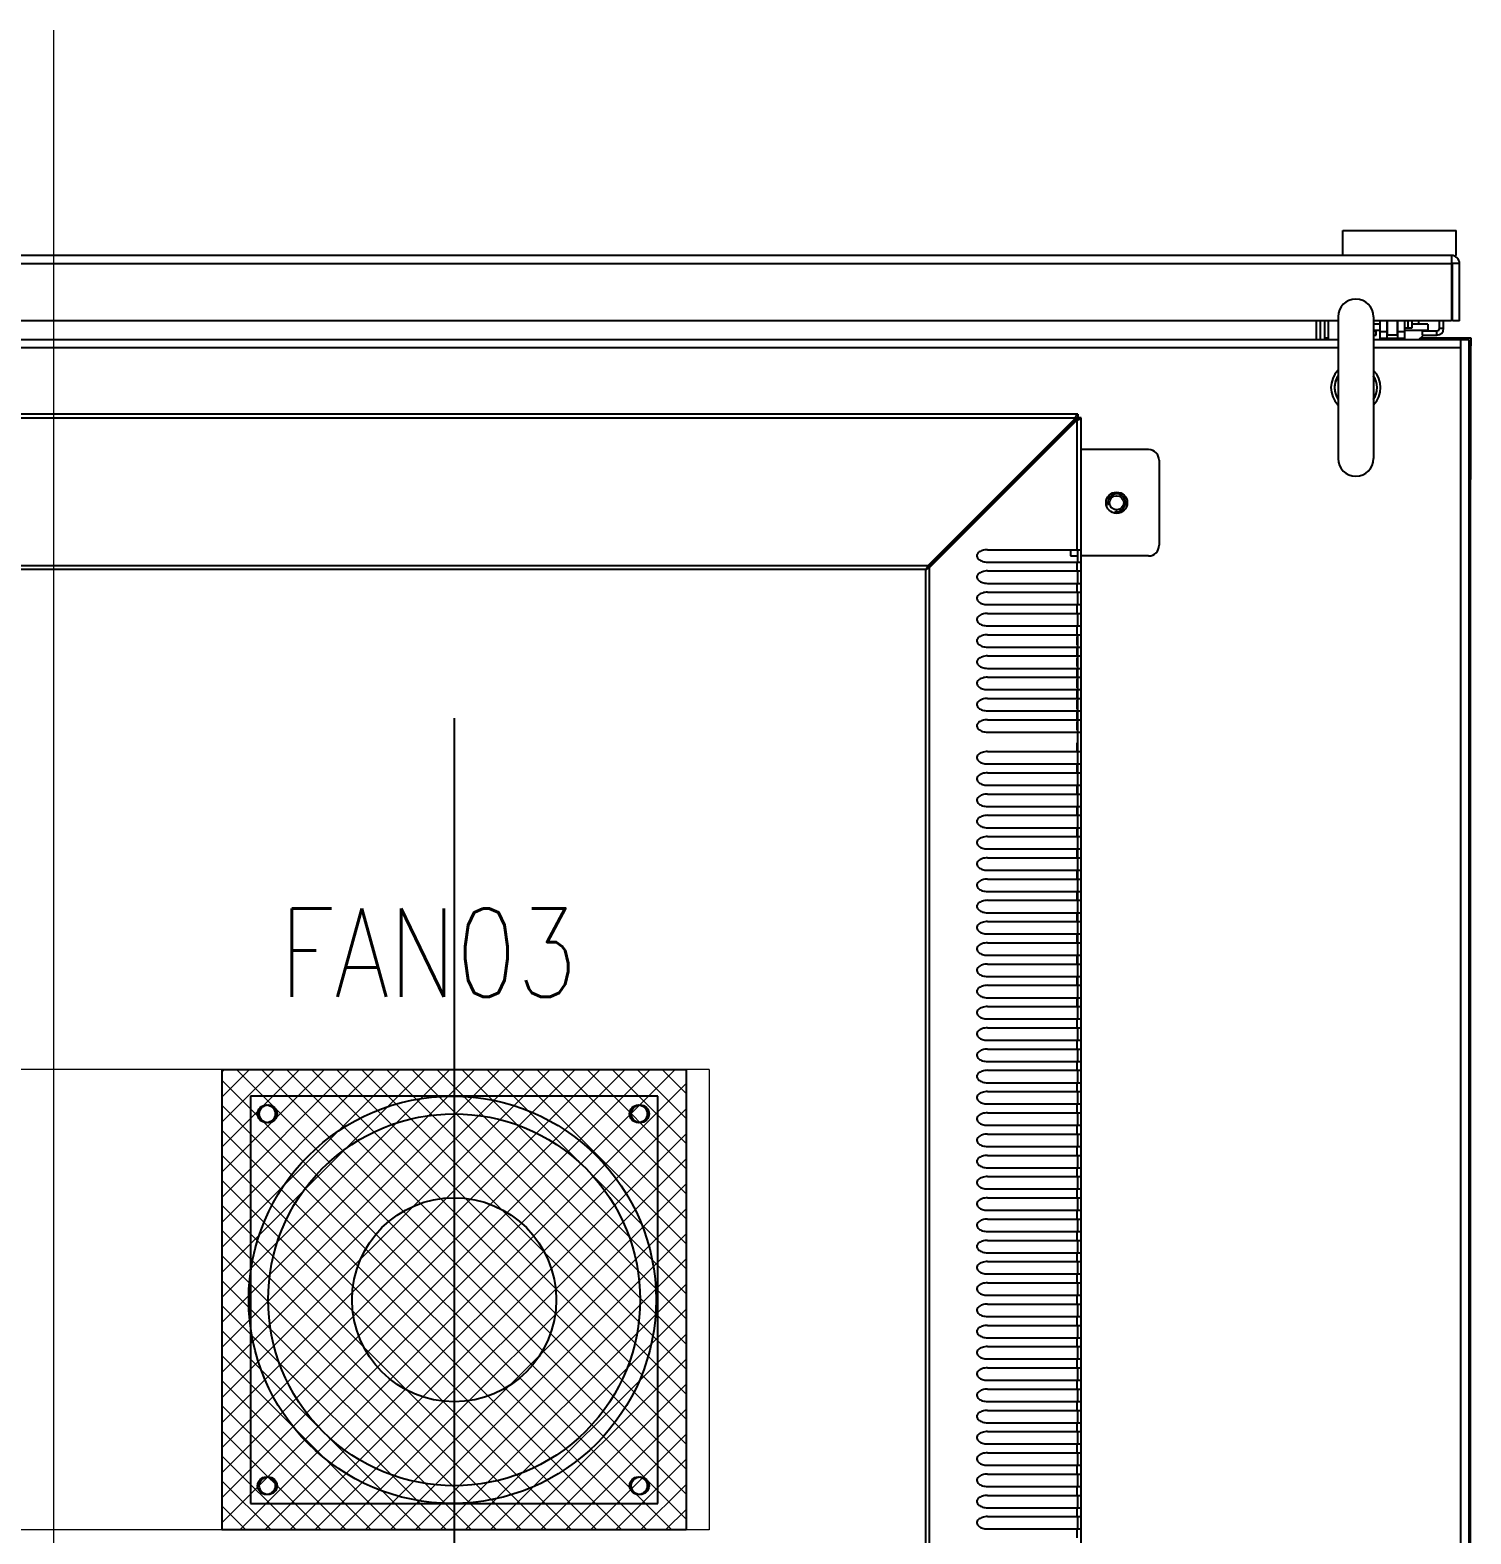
# Model space of a CAD drawing. Extents: x 79822 to 122366, y -56021 to -28815.
# Drawn here: x 84622 to 85028.7, y -43708.3 to -43283.7 of the extents above; entities that cross this region are included whole.
import ezdxf
from ezdxf.lldxf.tags import DXFTag

# ---------------------------------------------------------------- set-up
doc = ezdxf.new("R2010")
doc.units = 0
doc.header["$LTSCALE"] = 100
doc.header["$MEASUREMENT"] = 0
doc.layers.add('CABINET', color=7, linetype='Continuous')
doc.styles.add('ROMANS', font='romans', dxfattribs={"width": 0.8, "height": 2})
tags = doc.linetypes.add('CENTER', pattern=[2, 1.25, -0.25, 0.25, -0.25]).pattern_tags.tags
tags[10:11] = [DXFTag(74, 4), DXFTag(75, 0), DXFTag(340, '0'), DXFTag(46, 1.0), DXFTag(50, 0.0), DXFTag(44, 0.0), DXFTag(45, 0.0)]
tags[8:9] = [DXFTag(74, 4), DXFTag(75, 0), DXFTag(340, '0'), DXFTag(46, 1.0), DXFTag(50, 0.0), DXFTag(44, 0.0), DXFTag(45, 0.0)]
tags[6:7] = [DXFTag(74, 4), DXFTag(75, 0), DXFTag(340, '0'), DXFTag(46, 1.0), DXFTag(50, 0.0), DXFTag(44, 0.0), DXFTag(45, 0.0)]
tags[4:5] = [DXFTag(74, 4), DXFTag(75, 0), DXFTag(340, '0'), DXFTag(46, 1.0), DXFTag(50, 0.0), DXFTag(44, 0.0), DXFTag(45, 0.0)]
tags = doc.linetypes.add('HIDDEN', pattern=[0.375, 0.25, -0.125]).pattern_tags.tags
tags[6:7] = [DXFTag(74, 4), DXFTag(75, 0), DXFTag(340, '0'), DXFTag(46, 1.0), DXFTag(50, 0.0), DXFTag(44, 0.0), DXFTag(45, 0.0)]
tags[4:5] = [DXFTag(74, 4), DXFTag(75, 0), DXFTag(340, '0'), DXFTag(46, 1.0), DXFTag(50, 0.0), DXFTag(44, 0.0), DXFTag(45, 0.0)]

# ---------------------------------------------------------------- blocks, each defined once
blk = doc.blocks.new('风机')
at = {"color": 3}
for p, q in [((0, 0), (0, -115)), ((115, 0), (0, 0)), ((115, -115), (115, 0)), ((0, -115), (115, -115))]:
    blk.add_line(p, q, dxfattribs=at)
for centre, major_axis, start_param, end_param in [((5, -5), (1.77, 1.77), 2.356194490187731, 8.639379797367317), ((110, -5), (1.77, 1.77), 2.356194490188677, 8.639379797368264), ((57.5, -57.5), (37.12, 37.12), 2.356194490192193, 8.63937979737178), ((5, -110), (-1.77, 1.77), 0.785398, 7.068583), ((110, -110), (-1.77, 1.77), 0.785398, 7.068583)]:
    blk.add_ellipse(centre, major_axis=major_axis, ratio=1, start_param=start_param, end_param=end_param, dxfattribs=at)

msp = doc.modelspace()

# ---------------------------------------------------------------- hatches: boundary and pattern name
at = {"linetype": 'HIDDEN', "lineweight": 20}
h = msp.add_hatch(dxfattribs=at)
h.set_pattern_fill('ANSI37', color=256, scale=40, angle=180, style=2)
h.set_pattern_definition([(135, (80372.239, -62398.725), (3.5355339, 3.5355339), []), (45, (80372.239, -62398.725), (3.5355339, -3.5355339), [])])
h.paths.add_polyline_path([(84807.2, -43707.23), (84676.2, -43707.23), (84676.2, -43577.23), (84807.2, -43577.23)])

# ---------------------------------------------------------------- linework, layer by layer
at = {"color": 1, "linetype": 'CENTER', "lineweight": 20}
msp.add_line((84628.7, -44227.59), (84628.7, -43283.74), dxfattribs=at)
at = {"color": 7, "linetype": 'Continuous'}
for p, q in [((84992.5, -43340.36), (85024.5, -43340.36)), ((84992.5, -43347.36), (84992.5, -43340.36)), ((85024.5, -43347.36), (85024.5, -43340.36)), ((85023.2, -43347.36), (84235.8, -43347.36)), ((84235.8, -43349.66), (85023.2, -43349.66)), ((85023.2, -43347.36), (85023.2, -43365.86)), ((85025.5, -43349.66), (85023.5, -43349.66)), ((85023.5, -43365.86), (85023.5, -43349.66)), ((85025.5, -43365.86), (85025.5, -43349.66)), ((84991.2, -43365.86), (84266.2, -43365.86)), ((84985, -43365.86), (84985, -43371.2)), ((84986.2, -43371.2), (84986.2, -43365.86)), ((84987.4, -43365.86), (84987.4, -43371.2)), ((84988.5, -43371.2), (84988.5, -43365.86)), ((84991.2, -43364.7), (84991.2, -43404.7)), ((85001.2, -43364.7), (85001.2, -43404.7)), ((85023.2, -43365.86), (85001.2, -43365.86)), ((85002.99, -43366.8), (85001.2, -43366.8)), ((85002.99, -43365.86), (85002.99, -43370.82)), ((85004.99, -43365.86), (85004.99, -43370.82)), ((85005.09, -43365.86), (85005.09, -43369.82)), ((85007.89, -43365.86), (85007.89, -43369.82)), ((85007.99, -43365.86), (85007.99, -43370.82)), ((85009.99, -43365.86), (85009.99, -43370.82)), ((85012, -43367.86), (85009.99, -43367.86)), ((85010.91, -43365.86), (85010.91, -43367.86)), ((85012, -43365.86), (85012, -43367.86)), ((85016.5, -43366.8), (85012, -43366.8)), ((85014, -43366.8), (85014, -43365.84)), ((85016.5, -43366.8), (85016.5, -43368.64)), ((85019.8, -43367.98), (85019.8, -43365.86)), ((85021, -43367.98), (85019.8, -43367.98)), ((85021, -43367.98), (85021, -43365.86)), ((85025.5, -43365.86), (85023.5, -43365.86)), ((84991.2, -43371.2), (84266.2, -43371.2)), ((84987.4, -43370.6), (84988.5, -43370.6)), ((85002.99, -43368.61), (85001.2, -43368.61)), ((85001.2, -43368.66), (85002, -43368.66)), ((85001.2, -43369.86), (85002, -43369.86)), ((85028.2, -43371.2), (85001.2, -43371.2)), ((85002, -43369.86), (85002, -43368.66)), ((85002.99, -43368.82), (85004.99, -43368.82)), ((85009.99, -43370.82), (85002.99, -43370.82)), ((85005.09, -43369.82), (85007.89, -43369.82)), ((85007.99, -43368.82), (85009.99, -43368.82)), ((85016.5, -43368.61), (85009.99, -43368.61)), ((85013.93, -43371.2), (85015.28, -43369.86)), ((85014, -43371.2), (85014, -43371.13)), ((85014.53, -43370.6), (85028.7, -43370.6)), ((85015, -43368.66), (85019.12, -43368.66)), ((85015, -43369.86), (85015, -43368.66)), ((85015, -43369.86), (85019.12, -43369.86)), ((85016.48, -43368.66), (85016.5, -43368.64)), ((85019.12, -43369.86), (85019.12, -43368.66)), ((85025.9, -44123.2), (85025.9, -43371.2)), ((85028.2, -44123.2), (85028.2, -43371.2)), ((85028.2, -43372.1), (85028.7, -43372.1)), ((85028.7, -43370.6), (85028.7, -43372.1)), ((85028.7, -43372.1), (85028.7, -43372.9)), ((84991.2, -43373.5), (84266.2, -43373.5)), ((85025.9, -43373.5), (85001.2, -43373.5)), ((85028.7, -43372.9), (85028.2, -43372.9)), ((85028.2, -43376.4), (85028.5, -43376.4)), ((85028.5, -43376.4), (85028.5, -43395.9)), ((85028.7, -43410.6), (85028.7, -43372.9)), ((84917.7, -43392.2), (84339.7, -43392.2)), ((84917.1, -43393.3), (84340.3, -43393.3)), ((84875.41, -43434.99), (84917.1, -43393.3)), ((84875.41, -43435.49), (84917.1, -43393.8)), ((84875.91, -43435.49), (84917.6, -43393.8)), ((84917.1, -43393.3), (84917.1, -43393.8)), ((84917.6, -43393.8), (84917.1, -43393.8)), ((84918.7, -43393.2), (84917.6, -43393.2)), ((84917.6, -43430.45), (84917.6, -43393.8)), ((84917.7, -43392.2), (84917.7, -43393.3)), ((84918.7, -44101.2), (84918.7, -43393.2)), ((85028.2, -43395.9), (85028.26, -43395.9)), ((85028.26, -43395.9), (85028.5, -43395.9)), ((85028.5, -43395.9), (85028.5, -44097.9)), ((84937.7, -43402.2), (84918.7, -43402.2)), ((84940.7, -43405.2), (84940.7, -43429.2)), ((85028.7, -43410.6), (85028.5, -43410.6)), ((84892.29, -43430.45), (84918.7, -43430.45)), ((84915.7, -43430.45), (84915.7, -43432.2)), ((84915.7, -43432.2), (84917.7, -43432.2)), ((84917.7, -43433.95), (84917.7, -43430.45)), ((84937.7, -43432.2), (84918.7, -43432.2)), ((84875.41, -43434.99), (84381.99, -43434.99)), ((84874.81, -43436.09), (84382.59, -43436.09)), ((84874.81, -44058.31), (84874.81, -43436.09)), ((84875.41, -43434.99), (84875.41, -43435.49)), ((84875.91, -43435.49), (84875.41, -43435.49)), ((84875.91, -44058.91), (84875.91, -43435.49)), ((84892.29, -43433.95), (84918.7, -43433.95)), ((84892.29, -43436.45), (84918.7, -43436.45)), ((84917.6, -43436.45), (84917.6, -43433.95)), ((84917.7, -43439.95), (84917.7, -43436.45)), ((84892.29, -43439.95), (84918.7, -43439.95)), ((84917.6, -43442.45), (84917.6, -43439.95)), ((84892.29, -43442.45), (84918.7, -43442.45)), ((84917.7, -43445.95), (84917.7, -43442.45)), ((84892.29, -43445.95), (84918.7, -43445.95)), ((84892.29, -43448.45), (84918.7, -43448.45)), ((84917.6, -43448.45), (84917.6, -43445.95)), ((84917.7, -43451.95), (84917.7, -43448.45)), ((84892.29, -43451.95), (84918.7, -43451.95)), ((84917.6, -43454.45), (84917.6, -43451.95)), ((84892.29, -43454.45), (84918.7, -43454.45)), ((84917.6, -43457.45), (84917.6, -43454.95)), ((84917.7, -43457.95), (84917.7, -43454.45)), ((84917.7, -43460.95), (84917.7, -43457.45)), ((84892.29, -43457.95), (84918.7, -43457.95)), ((84892.29, -43460.45), (84918.7, -43460.45)), ((84917.6, -43460.45), (84917.6, -43457.95)), ((84917.6, -43463.45), (84917.6, -43460.95)), ((84917.7, -43463.95), (84917.7, -43460.45)), ((84892.29, -43463.95), (84918.7, -43463.95)), ((84917.6, -43466.45), (84917.6, -43463.95)), ((84917.7, -43466.95), (84917.7, -43463.45)), ((84892.29, -43466.45), (84918.7, -43466.45)), ((84892.29, -43469.95), (84918.7, -43469.95)), ((84917.6, -43469.45), (84917.6, -43466.95)), ((84917.6, -43472.45), (84917.6, -43469.95)), ((84917.7, -43469.95), (84917.7, -43466.45)), ((84917.7, -43472.95), (84917.7, -43469.45)), ((84892.29, -43472.45), (84918.7, -43472.45)), ((84917.6, -43475.45), (84917.6, -43472.95)), ((84917.7, -43475.95), (84917.7, -43472.45)), ((84892.29, -43475.95), (84918.7, -43475.95)), ((84892.29, -43478.45), (84918.7, -43478.45)), ((84917.6, -43478.45), (84917.6, -43475.95)), ((84917.6, -43481.45), (84917.6, -43478.95)), ((84917.7, -43478.95), (84917.7, -43475.45)), ((84917.7, -43481.95), (84917.7, -43478.45)), ((84892.29, -43481.95), (84918.7, -43481.95)), ((84917.7, -43484.95), (84917.7, -43481.45)), ((84892.29, -43487.45), (84918.7, -43487.45)), ((84917.6, -43487.45), (84917.6, -43484.95)), ((84917.7, -43562.95), (84917.7, -43484.45)), ((84917.7, -43490.95), (84917.7, -43487.45)), ((84892.29, -43490.95), (84918.7, -43490.95)), ((84917.6, -43493.45), (84917.6, -43490.95)), ((84892.29, -43493.45), (84918.7, -43493.45)), ((84917.7, -43496.95), (84917.7, -43493.45)), ((84892.29, -43496.95), (84918.7, -43496.95)), ((84892.29, -43499.45), (84918.7, -43499.45)), ((84917.6, -43499.45), (84917.6, -43496.95)), ((84917.7, -43502.95), (84917.7, -43499.45)), ((84892.29, -43502.95), (84918.7, -43502.95)), ((84917.6, -43505.45), (84917.6, -43502.95)), ((84892.29, -43505.45), (84918.7, -43505.45)), ((84917.7, -43508.95), (84917.7, -43505.45)), ((84892.29, -43508.95), (84918.7, -43508.95)), ((84892.29, -43511.45), (84918.7, -43511.45)), ((84917.6, -43511.45), (84917.6, -43508.95)), ((84917.7, -43514.95), (84917.7, -43511.45)), ((84892.29, -43514.95), (84918.7, -43514.95)), ((84917.6, -43517.45), (84917.6, -43514.95)), ((84892.29, -43517.45), (84918.7, -43517.45)), ((84892.29, -43520.95), (84918.7, -43520.95)), ((84917.6, -43523.45), (84917.6, -43520.95)), ((84917.7, -43520.95), (84917.7, -43517.45)), ((84892.29, -43523.45), (84918.7, -43523.45)), ((84917.7, -43526.95), (84917.7, -43523.45)), ((84892.29, -43526.95), (84918.7, -43526.95)), ((84892.29, -43529.45), (84918.7, -43529.45)), ((84917.6, -43529.45), (84917.6, -43526.95)), ((84917.7, -43532.95), (84917.7, -43529.45)), ((84892.29, -43532.95), (84918.7, -43532.95)), ((84917.6, -43535.45), (84917.6, -43532.95)), ((84892.29, -43535.45), (84918.7, -43535.45)), ((84917.7, -43538.95), (84917.7, -43535.45)), ((84892.29, -43538.95), (84918.7, -43538.95)), ((84892.29, -43541.45), (84918.7, -43541.45)), ((84917.6, -43541.45), (84917.6, -43538.95)), ((84917.7, -43544.95), (84917.7, -43541.45)), ((84892.29, -43544.95), (84918.7, -43544.95)), ((84917.6, -43547.45), (84917.6, -43544.95)), ((84892.29, -43547.45), (84918.7, -43547.45)), ((84892.29, -43550.95), (84918.7, -43550.95)), ((84917.6, -43553.45), (84917.6, -43550.95)), ((84917.7, -43550.95), (84917.7, -43547.45)), ((84892.29, -43553.45), (84918.7, -43553.45)), ((84917.7, -43556.95), (84917.7, -43553.45)), ((84892.29, -43556.95), (84918.7, -43556.95)), ((84892.29, -43559.45), (84918.7, -43559.45)), ((84917.6, -43559.45), (84917.6, -43556.95)), ((84917.7, -43562.95), (84917.7, -43559.45)), ((84892.29, -43562.95), (84918.7, -43562.95)), ((84917.6, -43565.45), (84917.6, -43562.95)), ((84892.29, -43565.45), (84918.7, -43565.45)), ((84917.7, -43568.95), (84917.7, -43565.45)), ((84892.29, -43568.95), (84918.7, -43568.95)), ((84892.29, -43571.45), (84918.7, -43571.45)), ((84917.6, -43571.45), (84917.6, -43568.95)), ((84917.7, -43574.95), (84917.7, -43571.45)), ((84892.29, -43574.95), (84918.7, -43574.95)), ((84917.6, -43577.45), (84917.6, -43574.95)), ((84892.29, -43577.45), (84918.7, -43577.45)), ((84917.7, -43580.95), (84917.7, -43577.45)), ((84892.29, -43580.95), (84918.7, -43580.95)), ((84892.29, -43583.45), (84918.7, -43583.45)), ((84917.6, -43583.45), (84917.6, -43580.95)), ((84917.7, -43586.95), (84917.7, -43583.45)), ((84892.29, -43586.95), (84918.7, -43586.95)), ((84917.6, -43589.45), (84917.6, -43586.95)), ((84892.29, -43589.45), (84918.7, -43589.45)), ((84892.29, -43592.95), (84918.7, -43592.95)), ((84917.6, -43595.45), (84917.6, -43592.95)), ((84917.7, -43592.95), (84917.7, -43589.45)), ((84892.29, -43595.45), (84918.7, -43595.45)), ((84917.7, -43598.95), (84917.7, -43595.45)), ((84892.29, -43598.95), (84918.7, -43598.95)), ((84892.29, -43601.45), (84918.7, -43601.45)), ((84917.6, -43601.45), (84917.6, -43598.95)), ((84917.7, -43604.95), (84917.7, -43601.45)), ((84892.29, -43604.95), (84918.7, -43604.95)), ((84917.6, -43607.45), (84917.6, -43604.95)), ((84892.29, -43607.45), (84918.7, -43607.45)), ((84917.7, -43610.95), (84917.7, -43607.45)), ((84892.29, -43610.95), (84918.7, -43610.95)), ((84892.29, -43613.45), (84918.7, -43613.45)), ((84917.6, -43613.45), (84917.6, -43610.95)), ((84917.7, -43616.95), (84917.7, -43613.45)), ((84892.29, -43616.95), (84918.7, -43616.95)), ((84917.6, -43619.45), (84917.6, -43616.95)), ((84892.29, -43619.45), (84918.7, -43619.45)), ((84892.29, -43622.95), (84918.7, -43622.95)), ((84917.6, -43625.45), (84917.6, -43622.95)), ((84917.7, -43622.95), (84917.7, -43619.45)), ((84892.29, -43625.45), (84918.7, -43625.45)), ((84917.7, -43628.95), (84917.7, -43625.45)), ((84892.29, -43628.95), (84918.7, -43628.95)), ((84892.29, -43631.45), (84918.7, -43631.45)), ((84917.6, -43631.45), (84917.6, -43628.95)), ((84917.7, -43634.95), (84917.7, -43631.45)), ((84892.29, -43634.95), (84918.7, -43634.95)), ((84917.6, -43637.45), (84917.6, -43634.95)), ((84892.29, -43637.45), (84918.7, -43637.45)), ((84917.7, -43640.95), (84917.7, -43637.45)), ((84892.29, -43640.95), (84918.7, -43640.95)), ((84892.29, -43643.45), (84918.7, -43643.45)), ((84917.6, -43643.45), (84917.6, -43640.95)), ((84917.7, -43646.95), (84917.7, -43643.45)), ((84892.29, -43646.95), (84918.7, -43646.95)), ((84917.6, -43649.45), (84917.6, -43646.95)), ((84892.29, -43649.45), (84918.7, -43649.45)), ((84892.29, -43652.95), (84918.7, -43652.95)), ((84917.6, -43655.45), (84917.6, -43652.95)), ((84917.7, -43652.95), (84917.7, -43649.45)), ((84892.29, -43655.45), (84918.7, -43655.45)), ((84917.7, -43658.95), (84917.7, -43655.45)), ((84892.29, -43658.95), (84918.7, -43658.95)), ((84892.29, -43661.45), (84918.7, -43661.45)), ((84917.6, -43661.45), (84917.6, -43658.95)), ((84917.7, -43664.95), (84917.7, -43661.45)), ((84892.29, -43664.95), (84918.7, -43664.95)), ((84917.6, -43667.45), (84917.6, -43664.95)), ((84892.29, -43667.45), (84918.7, -43667.45)), ((84917.7, -43670.95), (84917.7, -43667.45)), ((84892.29, -43670.95), (84918.7, -43670.95)), ((84892.29, -43673.45), (84918.7, -43673.45)), ((84917.6, -43673.45), (84917.6, -43670.95)), ((84917.7, -43676.95), (84917.7, -43673.45)), ((84892.29, -43676.95), (84918.7, -43676.95)), ((84917.6, -43679.45), (84917.6, -43676.95)), ((84892.29, -43679.45), (84918.7, -43679.45)), ((84917.7, -43682.95), (84917.7, -43679.45)), ((84892.29, -43682.95), (84918.7, -43682.95)), ((84892.29, -43685.45), (84918.7, -43685.45)), ((84917.6, -43685.45), (84917.6, -43682.95)), ((84917.7, -43688.95), (84917.7, -43685.45)), ((84892.29, -43688.95), (84918.7, -43688.95)), ((84917.6, -43691.45), (84917.6, -43688.95)), ((84892.29, -43691.45), (84918.7, -43691.45)), ((84892.29, -43694.95), (84918.7, -43694.95)), ((84917.6, -43697.45), (84917.6, -43694.95)), ((84917.7, -43694.95), (84917.7, -43691.45)), ((84892.29, -43697.45), (84918.7, -43697.45)), ((84917.7, -43700.95), (84917.7, -43697.45)), ((84892.29, -43700.95), (84918.7, -43700.95)), ((84892.29, -43703.45), (84918.7, -43703.45)), ((84917.6, -43703.45), (84917.6, -43700.95)), ((84917.7, -43706.95), (84917.7, -43703.45)), ((84892.29, -43706.95), (84918.7, -43706.95)), ((84917.6, -43709.45), (84917.6, -43706.95))]:
    msp.add_line(p, q, dxfattribs=at)
at = {"color": 5, "linetype": 'HIDDEN', "lineweight": 15, "ltscale": 30}
for p, q in [((84813.7, -43577.23), (84443.7, -43577.23)), ((84813.7, -43577.23), (84813.7, -43707.23)), ((84813.7, -43707.23), (84443.7, -43707.23))]:
    msp.add_line(p, q, dxfattribs=at)
at = {"linetype": 'HIDDEN'}
msp.add_lwpolyline([(84807.2, -43707.23), (84676.2, -43707.23), (84676.2, -43577.23), (84807.2, -43577.23)], close=True, dxfattribs=at)
at = {"color": 7, "linetype": 'Continuous'}
for radius in [3, 2]:
    msp.add_circle((84928.7, -43417.2), radius, dxfattribs=at)
at = {"color": 7, "linetype": 'HIDDEN'}
for centre, radius in [((84741.2, -43642.23), 57.5), ((84688.7, -43589.73), 2.5), ((84793.7, -43589.73), 2.5), ((84688.7, -43694.73), 2.5), ((84793.7, -43694.73), 2.5)]:
    msp.add_circle(centre, radius, dxfattribs=at)
at = {"color": 7, "linetype": 'Continuous'}
for centre, radius, start, end in [((85023.2, -43349.66), 2.3, 0, 90), ((85023.2, -43349.66), 0.3, 0, 90), ((84996.2, -43364.7), 5, 0, 180), ((85019.12, -43367.98), 1.88, 270, 0), ((85019.12, -43367.98), 0.681, 270, 0), ((85027.3, -43377.1), 1.2, 0, 40.7374), ((84996.2, -43384.7), 7, 136.1481, 223.8519), ((84996.2, -43384.7), 7, 316.1481, 43.8519), ((84996.2, -43384.7), 6, 146.445, 195), ((84996.2, -43384.7), 6, 146.983, 213.017), ((84996.2, -43384.7), 6, 326.4616, 33.5384), ((84996.2, -43384.7), 6, 326.983, 33.017), ((84931.48, -43397.62), 15.02, 162.8784, 163.2814), ((84913.28, -43379.42), 15.02, 286.7186, 287.1216), ((84937.7, -43405.2), 3, 0, 90), ((84996.2, -43404.7), 5, 180, 0), ((84928.7, -43417.2), 2.5, 255, 195), ((84937.7, -43429.2), 3, 270, 0), ((84935.72, -43467.74), 68.64, 152.1869, 152.5468), ((84843.16, -43375.18), 68.64, 297.4532, 297.8131), ((84883.73, -43444.31), 12.13, 134.62, 135.9632), ((84866.59, -43427.17), 12.13, 314.0368, 315.38)]:
    msp.add_arc(centre, radius, start, end, dxfattribs=at)
for points, start_tangent, end_tangent in [([(84917.1, -43393.8), (84917.3, -43393.48), (84917.5, -43393.27)], (0.482812, 0.875724), (0.822198, 0.569202)), ([(84917.1, -43393.8), (84917.42, -43393.6), (84917.63, -43393.4)], (0.875724, 0.482812), (0.569202, 0.822198)), ([(84917.13, -43393.2), (84917.3, -43392.72), (84917.4, -43392.5), (84917.5, -43392.33)], (0.294712, 0.955586), (0.612022, 0.79084)), ([(84917.5, -43392.33), (84917.7, -43392.2)], (0.612022, 0.79084), (1, 0)), ([(84917.5, -43393.27), (84917.7, -43393.2)], (0.822198, 0.569202), (1, 0)), ([(84917.63, -43393.4), (84917.7, -43393.2)], (0.569202, 0.822198), (0, 1)), ([(84917.7, -43393.77), (84918.18, -43393.6), (84918.4, -43393.5), (84918.57, -43393.4)], (0.955586, 0.294712), (0.79084, 0.612022)), ([(84918.57, -43393.4), (84918.7, -43393.2)], (0.79084, 0.612022), (0, 1)), ([(84892.29, -43430.45), (84891.5, -43430.51), (84890.8, -43430.68), (84890.19, -43430.94), (84889.7, -43431.29), (84889.36, -43431.75), (84889.26, -43432.28), (84889.42, -43432.77), (84889.78, -43433.18), (84890.27, -43433.51), (84890.86, -43433.75), (84891.53, -43433.9), (84892.29, -43433.95)], (-0.999961, -0.008789), (0.999962, -0.008666)), ([(84875.41, -43434.99), (84875.21, -43435.34), (84875.01, -43435.71)], (-0.515409, -0.856944), (-0.467523, -0.883981)), ([(84875.91, -43435.49), (84875.56, -43435.69), (84875.19, -43435.89)], (-0.856944, -0.515409), (-0.883981, -0.467523)), ([(84875.41, -43435.49), (84875.21, -43435.68)], (-0.740747, -0.671784), (-0.712761, -0.701407)), ([(84875.41, -43435.49), (84875.22, -43435.69)], (-0.671784, -0.740747), (-0.701407, -0.712761)), ([(84892.29, -43436.45), (84891.5, -43436.51), (84890.8, -43436.68), (84890.19, -43436.94), (84889.7, -43437.29), (84889.36, -43437.75), (84889.26, -43438.28), (84889.42, -43438.77), (84889.78, -43439.18), (84890.27, -43439.51), (84890.86, -43439.75), (84891.53, -43439.9), (84892.29, -43439.95)], (-0.999961, -0.008789), (0.999962, -0.008666)), ([(84892.29, -43442.45), (84891.5, -43442.51), (84890.8, -43442.68), (84890.19, -43442.94), (84889.7, -43443.29), (84889.36, -43443.75), (84889.26, -43444.28), (84889.42, -43444.77), (84889.78, -43445.18), (84890.27, -43445.51), (84890.86, -43445.75), (84891.53, -43445.9), (84892.29, -43445.95)], (-0.999961, -0.008789), (0.999962, -0.008666)), ([(84892.29, -43448.45), (84891.5, -43448.51), (84890.8, -43448.68), (84890.19, -43448.94), (84889.7, -43449.29), (84889.36, -43449.75), (84889.26, -43450.28), (84889.42, -43450.77), (84889.78, -43451.18), (84890.27, -43451.51), (84890.86, -43451.75), (84891.53, -43451.9), (84892.29, -43451.95)], (-0.999961, -0.008789), (0.999962, -0.008666)), ([(84892.29, -43454.45), (84891.5, -43454.51), (84890.8, -43454.68), (84890.19, -43454.94), (84889.7, -43455.29), (84889.36, -43455.75), (84889.26, -43456.28), (84889.42, -43456.77), (84889.78, -43457.18), (84890.27, -43457.51), (84890.86, -43457.75), (84891.53, -43457.9), (84892.29, -43457.95)], (-0.999961, -0.008789), (0.999962, -0.008666)), ([(84892.29, -43460.45), (84891.5, -43460.51), (84890.8, -43460.68), (84890.19, -43460.94), (84889.7, -43461.29), (84889.36, -43461.75), (84889.26, -43462.28), (84889.42, -43462.77), (84889.78, -43463.18), (84890.27, -43463.51), (84890.86, -43463.75), (84891.53, -43463.9), (84892.29, -43463.95)], (-0.999961, -0.008789), (0.999962, -0.008666)), ([(84892.29, -43466.45), (84891.5, -43466.51), (84890.8, -43466.68), (84890.19, -43466.94), (84889.7, -43467.29), (84889.36, -43467.75), (84889.26, -43468.28), (84889.42, -43468.77), (84889.78, -43469.18), (84890.27, -43469.51), (84890.86, -43469.75), (84891.53, -43469.9), (84892.29, -43469.95)], (-0.999961, -0.008789), (0.999962, -0.008666)), ([(84892.29, -43472.45), (84891.5, -43472.51), (84890.8, -43472.68), (84890.19, -43472.94), (84889.7, -43473.29), (84889.36, -43473.75), (84889.26, -43474.28), (84889.42, -43474.77), (84889.78, -43475.18), (84890.27, -43475.51), (84890.86, -43475.75), (84891.53, -43475.9), (84892.29, -43475.95)], (-0.999961, -0.008789), (0.999962, -0.008666)), ([(84892.29, -43478.45), (84891.5, -43478.51), (84890.8, -43478.68), (84890.19, -43478.94), (84889.7, -43479.29), (84889.36, -43479.75), (84889.26, -43480.28), (84889.42, -43480.77), (84889.78, -43481.18), (84890.27, -43481.51), (84890.86, -43481.75), (84891.53, -43481.9), (84892.29, -43481.95)], (-0.999961, -0.008789), (0.999962, -0.008666)), ([(84892.29, -43487.45), (84891.5, -43487.51), (84890.8, -43487.68), (84890.19, -43487.94), (84889.7, -43488.29), (84889.36, -43488.75), (84889.26, -43489.28), (84889.42, -43489.77), (84889.78, -43490.18), (84890.27, -43490.51), (84890.86, -43490.75), (84891.53, -43490.9), (84892.29, -43490.95)], (-0.999961, -0.008789), (0.999962, -0.008666)), ([(84892.29, -43493.45), (84891.5, -43493.51), (84890.8, -43493.68), (84890.19, -43493.94), (84889.7, -43494.29), (84889.36, -43494.75), (84889.26, -43495.28), (84889.42, -43495.77), (84889.78, -43496.18), (84890.27, -43496.51), (84890.86, -43496.75), (84891.53, -43496.9), (84892.29, -43496.95)], (-0.999961, -0.008789), (0.999962, -0.008666)), ([(84892.29, -43499.45), (84891.5, -43499.51), (84890.8, -43499.68), (84890.19, -43499.94), (84889.7, -43500.29), (84889.36, -43500.75), (84889.26, -43501.28), (84889.42, -43501.77), (84889.78, -43502.18), (84890.27, -43502.51), (84890.86, -43502.75), (84891.53, -43502.9), (84892.29, -43502.95)], (-0.999961, -0.008789), (0.999962, -0.008666)), ([(84892.29, -43505.45), (84891.5, -43505.51), (84890.8, -43505.68), (84890.19, -43505.94), (84889.7, -43506.29), (84889.36, -43506.75), (84889.26, -43507.28), (84889.42, -43507.77), (84889.78, -43508.18), (84890.27, -43508.51), (84890.86, -43508.75), (84891.53, -43508.9), (84892.29, -43508.95)], (-0.999961, -0.008789), (0.999962, -0.008666)), ([(84892.29, -43511.45), (84891.5, -43511.51), (84890.8, -43511.68), (84890.19, -43511.94), (84889.7, -43512.29), (84889.36, -43512.75), (84889.26, -43513.28), (84889.42, -43513.77), (84889.78, -43514.18), (84890.27, -43514.51), (84890.86, -43514.75), (84891.53, -43514.9), (84892.29, -43514.95)], (-0.999961, -0.008789), (0.999962, -0.008666)), ([(84892.29, -43517.45), (84891.5, -43517.51), (84890.8, -43517.68), (84890.19, -43517.94), (84889.7, -43518.29), (84889.36, -43518.75), (84889.26, -43519.28), (84889.42, -43519.77), (84889.78, -43520.18), (84890.27, -43520.51), (84890.86, -43520.75), (84891.53, -43520.9), (84892.29, -43520.95)], (-0.999961, -0.008789), (0.999962, -0.008666)), ([(84892.29, -43523.45), (84891.5, -43523.51), (84890.8, -43523.68), (84890.19, -43523.94), (84889.7, -43524.29), (84889.36, -43524.75), (84889.26, -43525.28), (84889.42, -43525.77), (84889.78, -43526.18), (84890.27, -43526.51), (84890.86, -43526.75), (84891.53, -43526.9), (84892.29, -43526.95)], (-0.999961, -0.008789), (0.999962, -0.008666)), ([(84892.29, -43529.45), (84891.5, -43529.51), (84890.8, -43529.68), (84890.19, -43529.94), (84889.7, -43530.29), (84889.36, -43530.75), (84889.26, -43531.28), (84889.42, -43531.77), (84889.78, -43532.18), (84890.27, -43532.51), (84890.86, -43532.75), (84891.53, -43532.9), (84892.29, -43532.95)], (-0.999961, -0.008789), (0.999962, -0.008666)), ([(84892.29, -43535.45), (84891.5, -43535.51), (84890.8, -43535.68), (84890.19, -43535.94), (84889.7, -43536.29), (84889.36, -43536.75), (84889.26, -43537.28), (84889.42, -43537.77), (84889.78, -43538.18), (84890.27, -43538.51), (84890.86, -43538.75), (84891.53, -43538.9), (84892.29, -43538.95)], (-0.999961, -0.008789), (0.999962, -0.008666)), ([(84892.29, -43541.45), (84891.5, -43541.51), (84890.8, -43541.68), (84890.19, -43541.94), (84889.7, -43542.29), (84889.36, -43542.75), (84889.26, -43543.28), (84889.42, -43543.77), (84889.78, -43544.18), (84890.27, -43544.51), (84890.86, -43544.75), (84891.53, -43544.9), (84892.29, -43544.95)], (-0.999961, -0.008789), (0.999962, -0.008666)), ([(84892.29, -43547.45), (84891.5, -43547.51), (84890.8, -43547.68), (84890.19, -43547.94), (84889.7, -43548.29), (84889.36, -43548.75), (84889.26, -43549.28), (84889.42, -43549.77), (84889.78, -43550.18), (84890.27, -43550.51), (84890.86, -43550.75), (84891.53, -43550.9), (84892.29, -43550.95)], (-0.999961, -0.008789), (0.999962, -0.008666)), ([(84892.29, -43553.45), (84891.5, -43553.51), (84890.8, -43553.68), (84890.19, -43553.94), (84889.7, -43554.29), (84889.36, -43554.75), (84889.26, -43555.28), (84889.42, -43555.77), (84889.78, -43556.18), (84890.27, -43556.51), (84890.86, -43556.75), (84891.53, -43556.9), (84892.29, -43556.95)], (-0.999961, -0.008789), (0.999962, -0.008666)), ([(84892.29, -43559.45), (84891.5, -43559.51), (84890.8, -43559.68), (84890.19, -43559.94), (84889.7, -43560.29), (84889.36, -43560.75), (84889.26, -43561.28), (84889.42, -43561.77), (84889.78, -43562.18), (84890.27, -43562.51), (84890.86, -43562.75), (84891.53, -43562.9), (84892.29, -43562.95)], (-0.999961, -0.008789), (0.999962, -0.008666)), ([(84892.29, -43565.45), (84891.5, -43565.51), (84890.8, -43565.68), (84890.19, -43565.94), (84889.7, -43566.29), (84889.36, -43566.75), (84889.26, -43567.28), (84889.42, -43567.77), (84889.78, -43568.18), (84890.27, -43568.51), (84890.86, -43568.75), (84891.53, -43568.9), (84892.29, -43568.95)], (-0.999961, -0.008789), (0.999962, -0.008666)), ([(84892.29, -43571.45), (84891.5, -43571.51), (84890.8, -43571.68), (84890.19, -43571.94), (84889.7, -43572.29), (84889.36, -43572.75), (84889.26, -43573.28), (84889.42, -43573.77), (84889.78, -43574.18), (84890.27, -43574.51), (84890.86, -43574.75), (84891.53, -43574.9), (84892.29, -43574.95)], (-0.999961, -0.008789), (0.999962, -0.008666)), ([(84892.29, -43577.45), (84891.5, -43577.51), (84890.8, -43577.68), (84890.19, -43577.94), (84889.7, -43578.29), (84889.36, -43578.75), (84889.26, -43579.28), (84889.42, -43579.77), (84889.78, -43580.18), (84890.27, -43580.51), (84890.86, -43580.75), (84891.53, -43580.9), (84892.29, -43580.95)], (-0.999961, -0.008789), (0.999962, -0.008666)), ([(84892.29, -43583.45), (84891.5, -43583.51), (84890.8, -43583.68), (84890.19, -43583.94), (84889.7, -43584.29), (84889.36, -43584.75), (84889.26, -43585.28), (84889.42, -43585.77), (84889.78, -43586.18), (84890.27, -43586.51), (84890.86, -43586.75), (84891.53, -43586.9), (84892.29, -43586.95)], (-0.999961, -0.008789), (0.999962, -0.008666)), ([(84892.29, -43589.45), (84891.5, -43589.51), (84890.8, -43589.68), (84890.19, -43589.94), (84889.7, -43590.29), (84889.36, -43590.75), (84889.26, -43591.28), (84889.42, -43591.77), (84889.78, -43592.18), (84890.27, -43592.51), (84890.86, -43592.75), (84891.53, -43592.9), (84892.29, -43592.95)], (-0.999961, -0.008789), (0.999962, -0.008666)), ([(84892.29, -43595.45), (84891.5, -43595.51), (84890.8, -43595.68), (84890.19, -43595.94), (84889.7, -43596.29), (84889.36, -43596.75), (84889.26, -43597.28), (84889.42, -43597.77), (84889.78, -43598.18), (84890.27, -43598.51), (84890.86, -43598.75), (84891.53, -43598.9), (84892.29, -43598.95)], (-0.999961, -0.008789), (0.999962, -0.008666)), ([(84892.29, -43601.45), (84891.5, -43601.51), (84890.8, -43601.68), (84890.19, -43601.94), (84889.7, -43602.29), (84889.36, -43602.75), (84889.26, -43603.28), (84889.42, -43603.77), (84889.78, -43604.18), (84890.27, -43604.51), (84890.86, -43604.75), (84891.53, -43604.9), (84892.29, -43604.95)], (-0.999961, -0.008789), (0.999962, -0.008666)), ([(84892.29, -43607.45), (84891.5, -43607.51), (84890.8, -43607.68), (84890.19, -43607.94), (84889.7, -43608.29), (84889.36, -43608.75), (84889.26, -43609.28), (84889.42, -43609.77), (84889.78, -43610.18), (84890.27, -43610.51), (84890.86, -43610.75), (84891.53, -43610.9), (84892.29, -43610.95)], (-0.999961, -0.008789), (0.999962, -0.008666)), ([(84892.29, -43613.45), (84891.5, -43613.51), (84890.8, -43613.68), (84890.19, -43613.94), (84889.7, -43614.29), (84889.36, -43614.75), (84889.26, -43615.28), (84889.42, -43615.77), (84889.78, -43616.18), (84890.27, -43616.51), (84890.86, -43616.75), (84891.53, -43616.9), (84892.29, -43616.95)], (-0.999961, -0.008789), (0.999962, -0.008666)), ([(84892.29, -43619.45), (84891.5, -43619.51), (84890.8, -43619.68), (84890.19, -43619.94), (84889.7, -43620.29), (84889.36, -43620.75), (84889.26, -43621.28), (84889.42, -43621.77), (84889.78, -43622.18), (84890.27, -43622.51), (84890.86, -43622.75), (84891.53, -43622.9), (84892.29, -43622.95)], (-0.999961, -0.008789), (0.999962, -0.008666)), ([(84892.29, -43625.45), (84891.5, -43625.51), (84890.8, -43625.68), (84890.19, -43625.94), (84889.7, -43626.29), (84889.36, -43626.75), (84889.26, -43627.28), (84889.42, -43627.77), (84889.78, -43628.18), (84890.27, -43628.51), (84890.86, -43628.75), (84891.53, -43628.9), (84892.29, -43628.95)], (-0.999961, -0.008789), (0.999962, -0.008666)), ([(84892.29, -43631.45), (84891.5, -43631.51), (84890.8, -43631.68), (84890.19, -43631.94), (84889.7, -43632.29), (84889.36, -43632.75), (84889.26, -43633.28), (84889.42, -43633.77), (84889.78, -43634.18), (84890.27, -43634.51), (84890.86, -43634.75), (84891.53, -43634.9), (84892.29, -43634.95)], (-0.999961, -0.008789), (0.999962, -0.008666)), ([(84892.29, -43637.45), (84891.5, -43637.51), (84890.8, -43637.68), (84890.19, -43637.94), (84889.7, -43638.29), (84889.36, -43638.75), (84889.26, -43639.28), (84889.42, -43639.77), (84889.78, -43640.18), (84890.27, -43640.51), (84890.86, -43640.75), (84891.53, -43640.9), (84892.29, -43640.95)], (-0.999961, -0.008789), (0.999962, -0.008666)), ([(84892.29, -43643.45), (84891.5, -43643.51), (84890.8, -43643.68), (84890.19, -43643.94), (84889.7, -43644.29), (84889.36, -43644.75), (84889.26, -43645.28), (84889.42, -43645.77), (84889.78, -43646.18), (84890.27, -43646.51), (84890.86, -43646.75), (84891.53, -43646.9), (84892.29, -43646.95)], (-0.999961, -0.008789), (0.999962, -0.008666)), ([(84892.29, -43649.45), (84891.5, -43649.51), (84890.8, -43649.68), (84890.19, -43649.94), (84889.7, -43650.29), (84889.36, -43650.75), (84889.26, -43651.28), (84889.42, -43651.77), (84889.78, -43652.18), (84890.27, -43652.51), (84890.86, -43652.75), (84891.53, -43652.9), (84892.29, -43652.95)], (-0.999961, -0.008789), (0.999962, -0.008666)), ([(84892.29, -43655.45), (84891.5, -43655.51), (84890.8, -43655.68), (84890.19, -43655.94), (84889.7, -43656.29), (84889.36, -43656.75), (84889.26, -43657.28), (84889.42, -43657.77), (84889.78, -43658.18), (84890.27, -43658.51), (84890.86, -43658.75), (84891.53, -43658.9), (84892.29, -43658.95)], (-0.999961, -0.008789), (0.999962, -0.008666)), ([(84892.29, -43661.45), (84891.5, -43661.51), (84890.8, -43661.68), (84890.19, -43661.94), (84889.7, -43662.29), (84889.36, -43662.75), (84889.26, -43663.28), (84889.42, -43663.77), (84889.78, -43664.18), (84890.27, -43664.51), (84890.86, -43664.75), (84891.53, -43664.9), (84892.29, -43664.95)], (-0.999961, -0.008789), (0.999962, -0.008666)), ([(84892.29, -43667.45), (84891.5, -43667.51), (84890.8, -43667.68), (84890.19, -43667.94), (84889.7, -43668.29), (84889.36, -43668.75), (84889.26, -43669.28), (84889.42, -43669.77), (84889.78, -43670.18), (84890.27, -43670.51), (84890.86, -43670.75), (84891.53, -43670.9), (84892.29, -43670.95)], (-0.999961, -0.008789), (0.999962, -0.008666)), ([(84892.29, -43673.45), (84891.5, -43673.51), (84890.8, -43673.68), (84890.19, -43673.94), (84889.7, -43674.29), (84889.36, -43674.75), (84889.26, -43675.28), (84889.42, -43675.77), (84889.78, -43676.18), (84890.27, -43676.51), (84890.86, -43676.75), (84891.53, -43676.9), (84892.29, -43676.95)], (-0.999961, -0.008789), (0.999962, -0.008666)), ([(84892.29, -43679.45), (84891.5, -43679.51), (84890.8, -43679.68), (84890.19, -43679.94), (84889.7, -43680.29), (84889.36, -43680.75), (84889.26, -43681.28), (84889.42, -43681.77), (84889.78, -43682.18), (84890.27, -43682.51), (84890.86, -43682.75), (84891.53, -43682.9), (84892.29, -43682.95)], (-0.999961, -0.008789), (0.999962, -0.008666)), ([(84892.29, -43685.45), (84891.5, -43685.51), (84890.8, -43685.68), (84890.19, -43685.94), (84889.7, -43686.29), (84889.36, -43686.75), (84889.26, -43687.28), (84889.42, -43687.77), (84889.78, -43688.18), (84890.27, -43688.51), (84890.86, -43688.75), (84891.53, -43688.9), (84892.29, -43688.95)], (-0.999961, -0.008789), (0.999962, -0.008666)), ([(84892.29, -43691.45), (84891.5, -43691.51), (84890.8, -43691.68), (84890.19, -43691.94), (84889.7, -43692.29), (84889.36, -43692.75), (84889.26, -43693.28), (84889.42, -43693.77), (84889.78, -43694.18), (84890.27, -43694.51), (84890.86, -43694.75), (84891.53, -43694.9), (84892.29, -43694.95)], (-0.999961, -0.008789), (0.999962, -0.008666)), ([(84892.29, -43697.45), (84891.5, -43697.51), (84890.8, -43697.68), (84890.19, -43697.94), (84889.7, -43698.29), (84889.36, -43698.75), (84889.26, -43699.28), (84889.42, -43699.77), (84889.78, -43700.18), (84890.27, -43700.51), (84890.86, -43700.75), (84891.53, -43700.9), (84892.29, -43700.95)], (-0.999961, -0.008789), (0.999962, -0.008666)), ([(84892.29, -43703.45), (84891.5, -43703.51), (84890.8, -43703.68), (84890.19, -43703.94), (84889.7, -43704.29), (84889.36, -43704.75), (84889.26, -43705.28), (84889.42, -43705.77), (84889.78, -43706.18), (84890.27, -43706.51), (84890.86, -43706.75), (84891.53, -43706.9), (84892.29, -43706.95)], (-0.999961, -0.008789), (0.999962, -0.008666))]:
    msp.add_spline(points, degree=3, dxfattribs=dict(at, start_tangent=start_tangent, end_tangent=end_tangent))
at = {"layer": 'CABINET', "color": 1, "linetype": 'CENTER'}
msp.add_line((84741.7, -43478), (84741.7, -44026.14), dxfattribs=at)
at = {"layer": 'CABINET', "color": 3, "linetype": 'CENTER'}
msp.add_circle((84741.7, -43642.23), 28.81, dxfattribs=at)

# ---------------------------------------------------------------- block references
at = {"color": 3}
msp.add_blockref('风机', (84684.2, -43584.73), dxfattribs=at)

# ---------------------------------------------------------------- texts
at = {"color": 7, "style": 'ROMANS', "width": 0.8}
msp.add_text('FAN03', height=25, dxfattribs=at).set_placement((84692.48, -43556.73))

doc.saveas('drawing.dxf')
